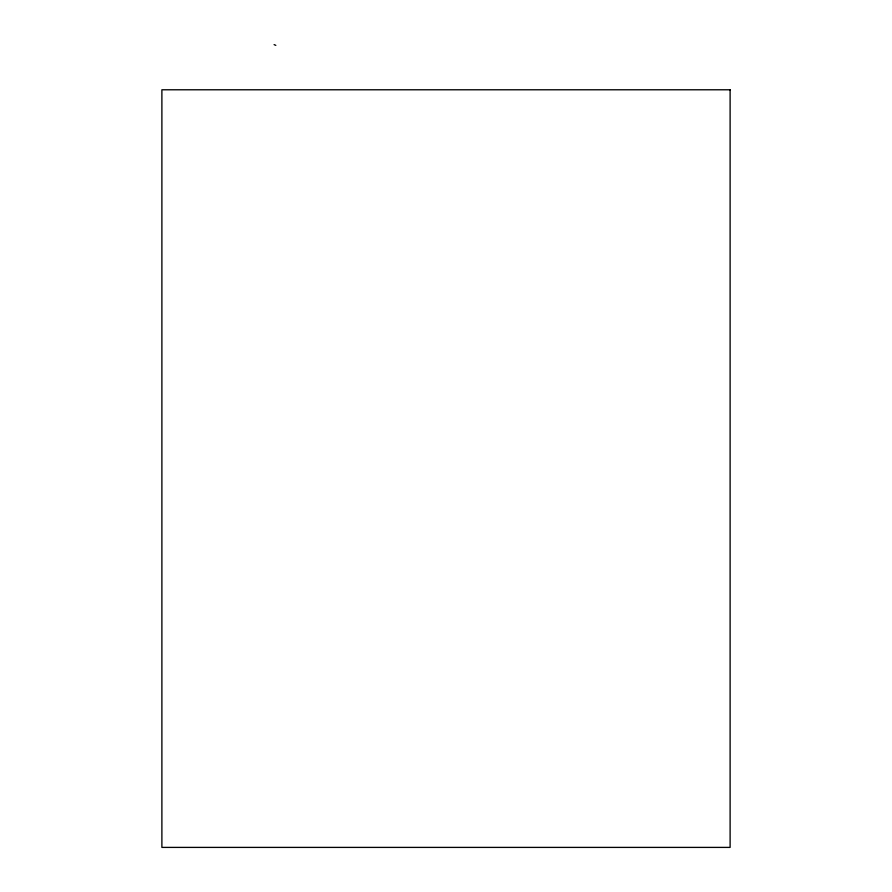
<?xml version="1.0" encoding="UTF-8"?>
<svg xmlns="http://www.w3.org/2000/svg" width="892" height="892" viewBox="0 0 892 892"><rect width="100%" height="100%" fill="white"/><g stroke="black" fill="none" stroke-linecap="round" stroke-linejoin="round"><path stroke-width="1.34" d="M274.1 44.6L275.818 45.358M730.113 89.78L161.887 89.78L161.887 847.4L730.113 847.4L730.113 89.78"/></g></svg>
